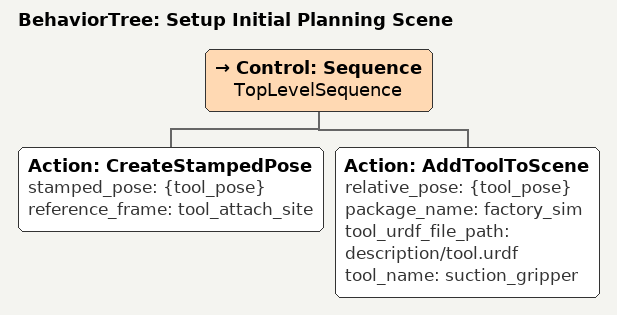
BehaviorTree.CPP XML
<root BTCPP_format="4" main_tree_to_execute="Setup Initial Planning Scene">
  <BehaviorTree ID="Setup Initial Planning Scene">
    <Control ID="Sequence" name="TopLevelSequence">
      <Action
        ID="CreateStampedPose"
        stamped_pose="{tool_pose}"
        reference_frame="tool_attach_site"
      />
      <Action
        ID="AddToolToScene"
        relative_pose="{tool_pose}"
        package_name="factory_sim"
        tool_urdf_file_path="description/tool.urdf"
        tool_name="suction_gripper"
      />
    </Control>
  </BehaviorTree>
</root>
